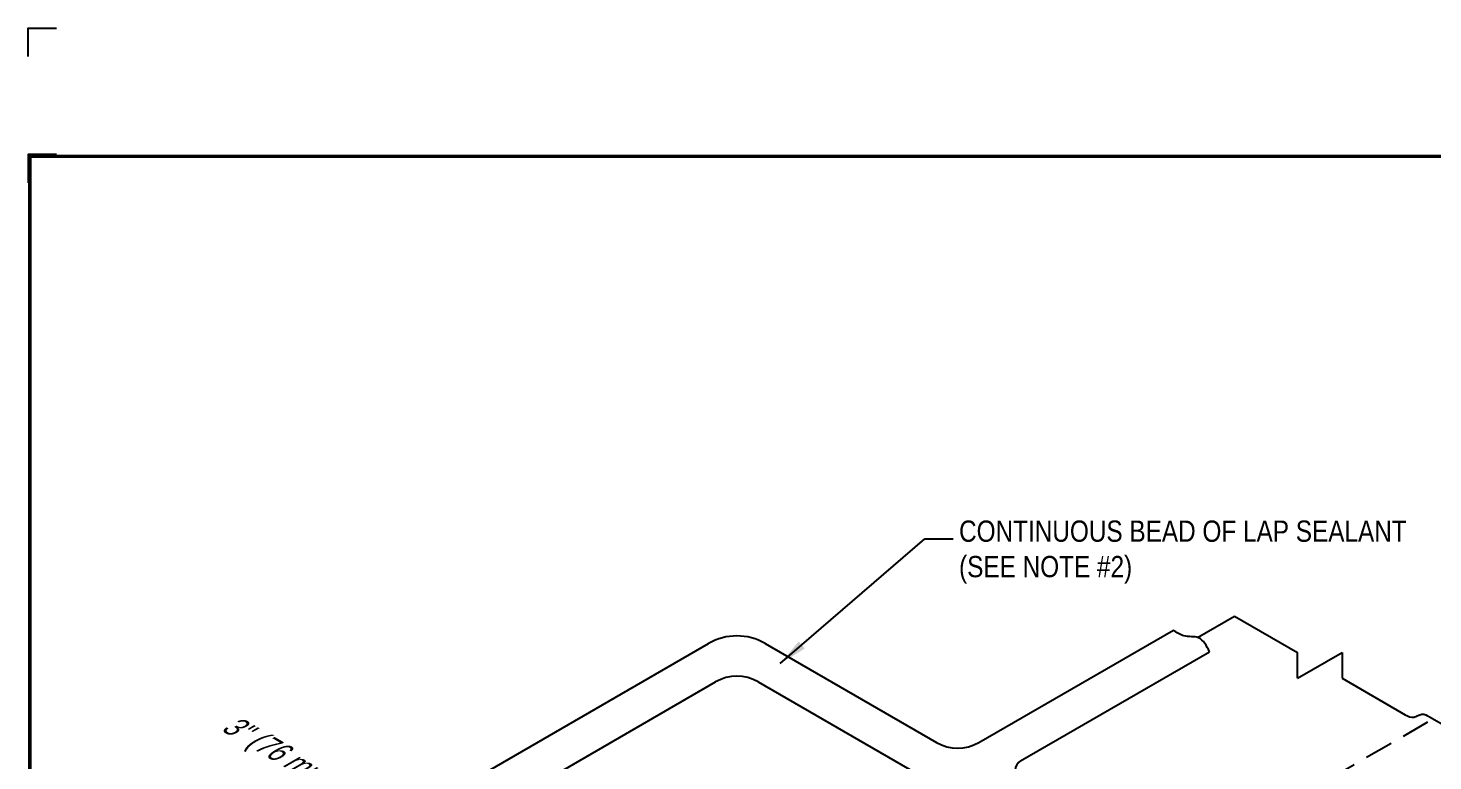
# Model space of a CAD drawing. Header units: inches. Extents: x 255.4 to 275.5, y -265.2 to -248.5.
# Drawn here: x 255.45 to 267.84, y -254.94 to -248.47 of the extents above; entities that cross this region are included whole.
import ezdxf
from ezdxf.enums import TextEntityAlignment as Align

# ---------------------------------------------------------------- set-up
doc = ezdxf.new("R2010")
doc.units = ezdxf.units.IN
doc.header["$MEASUREMENT"] = 0
doc.linetypes.add('HIDDEN', pattern=[0.375, 0.25, -0.125])
doc.layers.get('0').update_dxf_attribs({"linetype": 'CONTINUOUS'})
doc.layers.get('DEFPOINTS').update_dxf_attribs({"linetype": 'CONTINUOUS'})
for name, color, linetype in [('FSBP-ACCESSORY-FIRESTONE', 7, 'CONTINUOUS'), ('FSBP-ANNO-NOTE', 7, 'CONTINUOUS'), ('FSBP-MEMBRANE', 7, 'CONTINUOUS'), ('FSBP-SEALANTS', 1, 'CONTINUOUS'), ('FSBP-TTLB-BORDER', 7, 'CONTINUOUS'), ('FSBP-TTLB-TEXT', 7, 'CONTINUOUS')]:
    doc.layers.add(name, color=color, linetype=linetype)
doc.styles.add('FSBP_ARIAL', font='arial.ttf')
doc.styles.add('FSBP_ARIAL_BOLD', font='')
doc.styles.add('FSBP_ARIAL_NAR', font='ARIALN.TTF')
doc.styles.get('FSBP_ARIAL_BOLD').set_extended_font_data('Arial Black')
doc.dimstyles.new('FSBP-LEADER', dxfattribs={"dimtxt": 0.1875, "dimasz": 0.25, "dimexe": 0.0625, "dimexo": 0.125, "dimgap": 0.125, "dimtad": 0, "dimtih": 1, "dimtoh": 1, "dimdec": 4, "dimzin": 0, "dimdsep": 46, "dimlunit": 4, "dimtxsty": 'FSBP_ARIAL_NAR', "dimcen": 0.09375, "dimclrd": 256, "dimclre": 256, "dimclrt": 256, "dimadec": 0, "dimazin": 0, "dimtfac": 1, "dimtdec": 4, "dimtofl": 0, "dimtmove": 0, "dimatfit": 3, "dimfxl": 1, "dimtolj": 1, "dimtzin": 0, "dimlwd": -1, "dimlwe": -1, "dimarcsym": 0})

# ---------------------------------------------------------------- blocks, each defined once
blk = doc.blocks.new('TTLB-EPDM_1')
at = {"layer": 'DEFPOINTS', "linetype": 'Continuous', "ltscale": 1.75}
blk.add_lwpolyline([(-0.015625, 13.88083333333333), (-0.015625, 14.13083333333333), (0.234375, 14.13083333333333)], dxfattribs=at)
at = {"layer": 'DEFPOINTS', "color": 1}
blk.add_lwpolyline([(0.234375, 13.015625), (-0.015625, 13.015625), (-0.015625, 12.765625)], dxfattribs=at)
at = {"layer": 'FSBP-TTLB-BORDER', "const_width": 0.03125}
blk.add_lwpolyline([(20, 0), (20, 13), (0, 13), (0, 0)], dxfattribs=at)
at = {"layer": 'FSBP-TTLB-TEXT'}
for tag, height, style, p in [('MAXIMUM_WARRANTY', 0.1875, 'FSBP_ARIAL_BOLD', (18.03987100774941, 0.2240244307510579)), ('ACCPT_SYSTEMS', 0.21875, 'FSBP_ARIAL', (12.49438170418193, -1.125))]:
    blk.add_attdef(tag, text='', height=height, dxfattribs=dict(at, style=style)).set_placement(p, align=Align.MIDDLE_LEFT)
for tag, height, style, p in [('DETAIL_DESCP_LINE_1', 0.21875, 'FSBP_ARIAL_BOLD', (10.33118450231211, -0.3736318192489421)), ('ISSUE_REV_DATE', 0.21875, 'FSBP_ARIAL', (16.84069633627263, -0.7282559425942452)), ('DETAIL_NUMBER', 0.4375, 'FSBP_ARIAL', (18.91941590748775, -0.8931630692489421))]:
    blk.add_attdef(tag, text='', height=height, dxfattribs=dict(at, style=style)).set_placement(p, align=Align.MIDDLE_CENTER)

msp = doc.modelspace()

# ---------------------------------------------------------------- linework, layer by layer
at = {"layer": 'FSBP-ACCESSORY-FIRESTONE', "linetype": 'HIDDEN'}
msp.add_line((265.6332818446628, -255.8432452562384), (267.8425171365314, -254.5677426657749), dxfattribs=at)
at = {"layer": 'FSBP-MEMBRANE'}
for p, q in [((265.7649732643856, -253.8490881796116), (266.0921349480407, -253.6602012934848)), ((266.0921349480407, -253.6602012934848), (266.6485946968826, -253.9814734792719)), ((266.6485946968826, -254.208867305617), (267.04245235744, -253.9814734792718)), ((266.6485946968826, -254.208867305617), (266.6485946968826, -253.9814734792719)), ((267.04245235744, -253.9814734792718), (267.04245235744, -254.2088673056171)), ((267.04245235744, -254.208867305617), (267.5989121062819, -254.5301394914041)), ((268.4186900574165, -254.9003962567476), (267.813540452716, -254.5510129695739))]:
    msp.add_line(p, q, dxfattribs=at)
msp.add_spline([(267.5989121062242, -254.5301394913706), (267.6747512086775, -254.5526544015734), (267.7447349446107, -254.5257258381117), (267.8135404527161, -254.5510129695738)], degree=3, dxfattribs=at)
at = {"layer": 'FSBP-SEALANTS'}
for p, q in [((263.8373714446745, -254.7744896102295), (265.5522892631673, -253.7843813448774)), ((258.371238349048, -255.6803630232985), (261.4513142842609, -253.9020803534567)), ((261.9513142838106, -253.90208035327), (263.462371444933, -254.7744896100803)), ((264.2044931796274, -254.9375317770076), (265.8718003382754, -253.9749115397445)), ((258.8801324018863, -255.7615529049033), (261.5138142833079, -254.2409959619334)), ((261.8888142834031, -254.2409959621203), (263.2838130670225, -255.0463988855544))]:
    msp.add_line(p, q, dxfattribs=at)
for centre, radius, start, end in [((261.7013142841975, -254.3350930553856), 0.5, 60.00000005119141, 119.9999999915965), ((261.7013142831936, -254.5657554884186), 0.375, 59.99999996304547, 119.999999979829), ((263.649871444933, -254.4497300836612), 0.375, 240.0000000000002, 299.9999999544082), ((264.2513681796717, -255.0187216585868), 0.09375, 120.0000000313041, 240.0000000000006)]:
    msp.add_arc(centre, radius, start, end, dxfattribs=at)
msp.add_spline([(265.8718003382754, -253.9749115397445), (265.7748668245252, -253.8525246209962), (265.6449508897856, -253.8352134827284), (265.5522892631673, -253.7843813448774)], degree=3, dxfattribs=at)

# ---------------------------------------------------------------- block references
msp.add_blockref('TTLB-EPDM_1', (255.4627011304548, -262.6057045035641))

# ---------------------------------------------------------------- texts
at = {"layer": 'FSBP-ANNO-NOTE', "style": 'FSBP_ARIAL_NAR', "oblique": 30}
msp.add_text('3" (76 mm) MIN.', height=0.1875, rotation=330.0000000000013, dxfattribs=at).set_placement((258.5465368337561, -255.3677904163304), align=Align.MIDDLE_RIGHT)
at = {"layer": 'FSBP-ANNO-NOTE', "insert": (263.6615097211288, -252.8176223606006), "char_height": 0.1875, "attachment_point": 1, "style": 'FSBP_ARIAL_NAR'}
msp.add_mtext_dynamic_manual_height_columns('CONTINUOUS BEAD OF LAP SEALANT\\P(SEE NOTE #2)', width=4.472571874983259, gutter_width=2.5, heights=[0.6620669184048928], dxfattribs=at)

# ---------------------------------------------------------------- leaders
at = {"layer": 'FSBP-ANNO-NOTE'}
msp.add_leader([(262.084330522559, -254.0789731614163), (263.3590644314771, -252.9778185680224), (263.6090644314771, -252.9778185680224)], dimstyle='FSBP-LEADER', dxfattribs=at)

doc.saveas('drawing.dxf')
